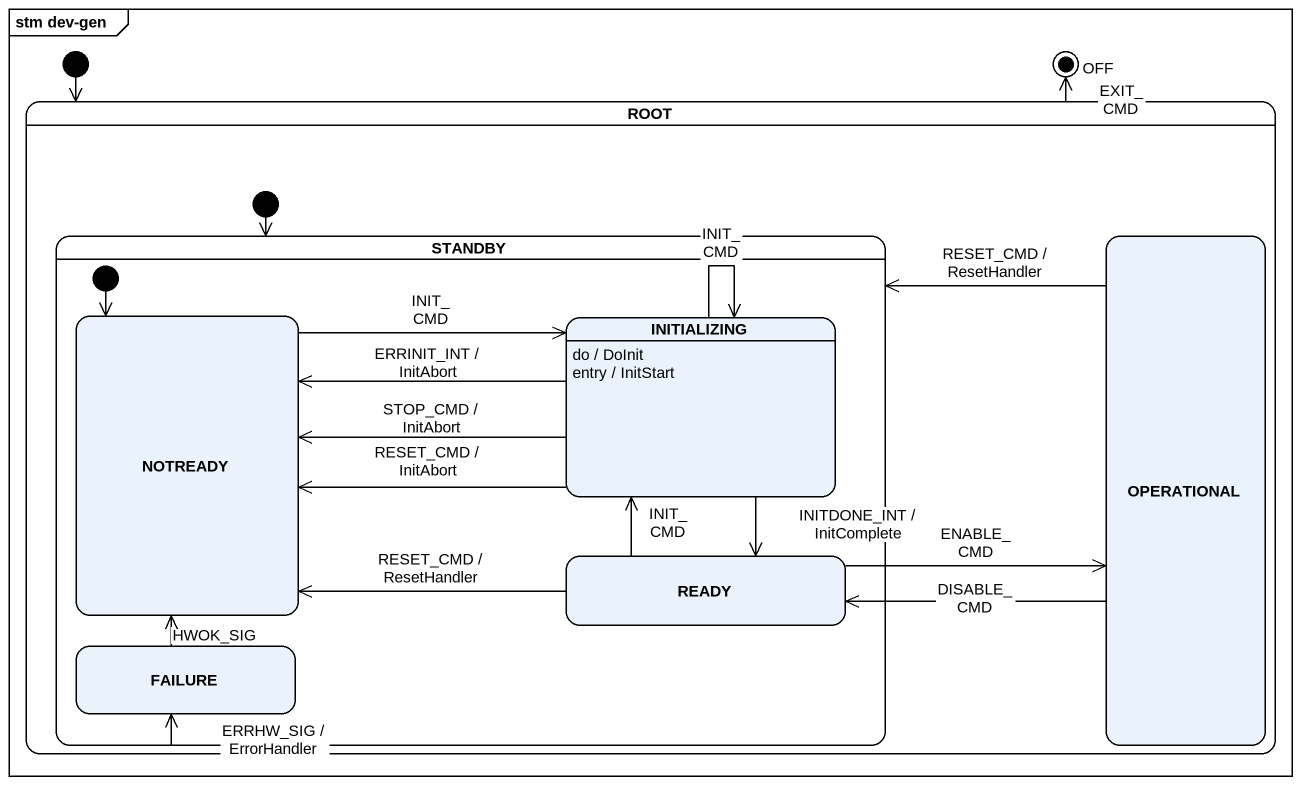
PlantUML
@startuml
mainframe stm dev-gen
hide empty description
state ROOT {
  state STANDBY {
    state NOTREADY
    state INITIALIZING
    INITIALIZING : do / DoInit
    INITIALIZING : entry / InitStart
    state READY
    state FAILURE
    [*] --> NOTREADY
  }
  state OPERATIONAL
  [*] --> STANDBY
}
state OFF <<end>>
[*] --> ROOT
ROOT -up-> OFF : EXIT_CMD
STANDBY --> FAILURE : ERRHW_SIG / ErrorHandler
OPERATIONAL -left-> STANDBY : RESET_CMD / ResetHandler
OPERATIONAL -left-> READY : DISABLE_CMD
NOTREADY -right-> INITIALIZING : INIT_CMD
INITIALIZING -left-> NOTREADY : ERRINIT_INT / InitAbort
INITIALIZING -left-> NOTREADY : STOP_CMD / InitAbort
INITIALIZING -left-> NOTREADY : RESET_CMD / InitAbort
INITIALIZING --> INITIALIZING : INIT_CMD
INITIALIZING --> READY : INITDONE_INT / InitComplete
READY -right-> OPERATIONAL : ENABLE_CMD
READY -left-> NOTREADY : RESET_CMD / ResetHandler
READY -up-> INITIALIZING : INIT_CMD
FAILURE -up-> NOTREADY : HWOK_SIG
@enduml
